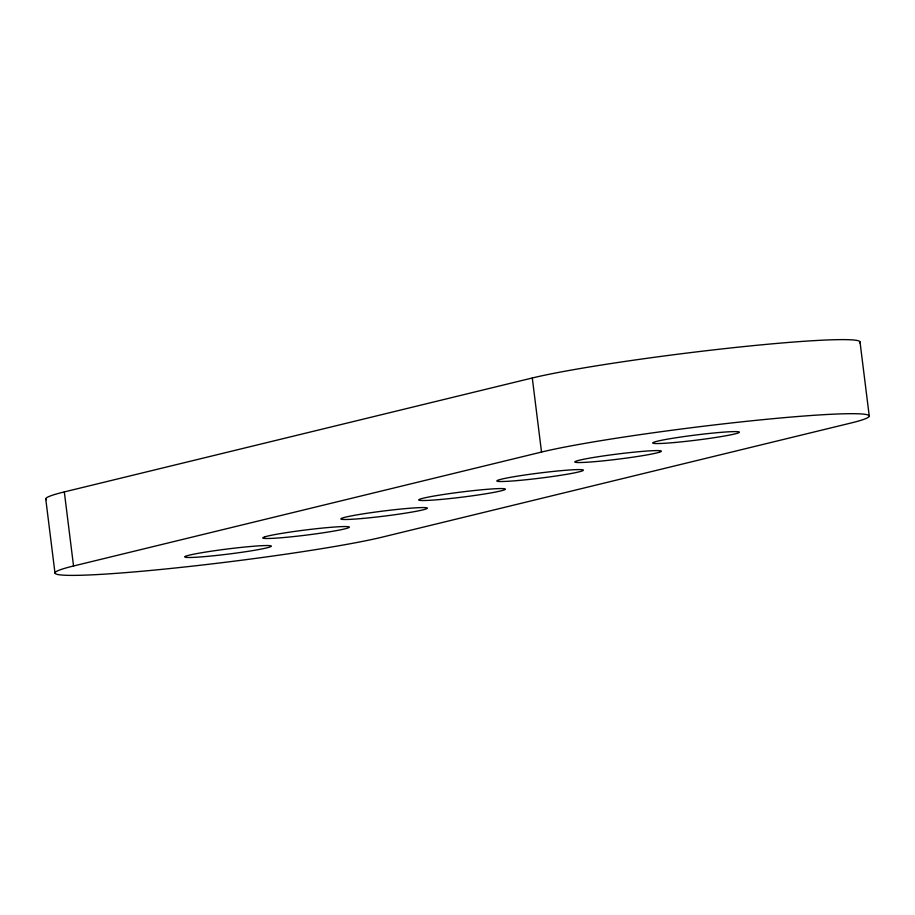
<?xml version="1.0" encoding="UTF-8"?>
<svg xmlns="http://www.w3.org/2000/svg" width="915" height="915" viewBox="0 0 915 915"><rect width="100%" height="100%" fill="white"/><g stroke="black" fill="none" stroke-linecap="round" stroke-linejoin="round"><path stroke-width="1.37" d="M46.333 499.704A174.479 10.351 -7.1 0 1 64.313 491.915L532.29 377.987A174.479 10.351 -7.1 0 1 733.224 347.7A174.479 10.351 -7.1 0 1 859.54 342.851M73.543 565.985L541.52 452.056A174.479 10.351 -7.1 0 1 774.113 418.578A174.479 10.351 -7.1 0 1 850.687 423.085L382.71 537.014A174.479 10.351 -7.1 0 1 150.117 570.491A174.479 10.351 -7.1 0 1 73.543 565.985L64.313 491.915M860.02 341.97L869.25 416.039M532.29 377.987L541.52 452.056M45.75 498.961L54.98 573.03M185.287 556.423L184.784 556.903A43.623 2.585 -7.1 0 0 208.563 556.263L214.853 555.634A43.623 2.585 -7.1 0 0 271.355 546.129L270.794 545.798A43.623 2.585 -7.1 0 0 253.375 546.255L247.565 546.77A43.623 2.585 -7.1 0 0 185.287 556.423M264.858 536.842L263.291 537.437A43.623 2.585 -7.1 0 0 289.666 536.979A43.623 2.585 -7.1 0 0 341.192 529.693L344.715 528.904A43.623 2.585 -7.1 0 0 331.379 527.269L325.58 527.772A43.623 2.585 -7.1 0 0 264.858 536.842M659.315 452.239L656.741 452.936A43.623 2.585 -7.1 0 1 598.593 461.309A43.623 2.585 -7.1 0 1 579.447 460.188L582.981 459.399A43.623 2.585 -7.1 0 1 637.595 451.816A43.623 2.585 -7.1 0 1 659.315 452.239M674.607 442.505A43.623 2.585 -7.1 0 0 739.389 432.189A43.623 2.585 -7.1 0 0 674.309 438.022A43.623 2.585 -7.1 0 0 674.607 442.505M440.584 499.476A43.623 2.585 -7.1 0 0 505.377 489.159A43.623 2.585 -7.1 0 0 440.298 494.992A43.623 2.585 -7.1 0 0 440.584 499.476M362.58 518.462A43.623 2.585 -7.1 0 0 427.362 508.157A43.623 2.585 -7.1 0 0 362.294 513.99A43.623 2.585 -7.1 0 0 362.58 518.462M518.599 480.478A43.623 2.585 -7.1 0 0 583.381 470.173A43.623 2.585 -7.1 0 0 518.302 476.006A43.623 2.585 -7.1 0 0 518.599 480.478"/></g></svg>
